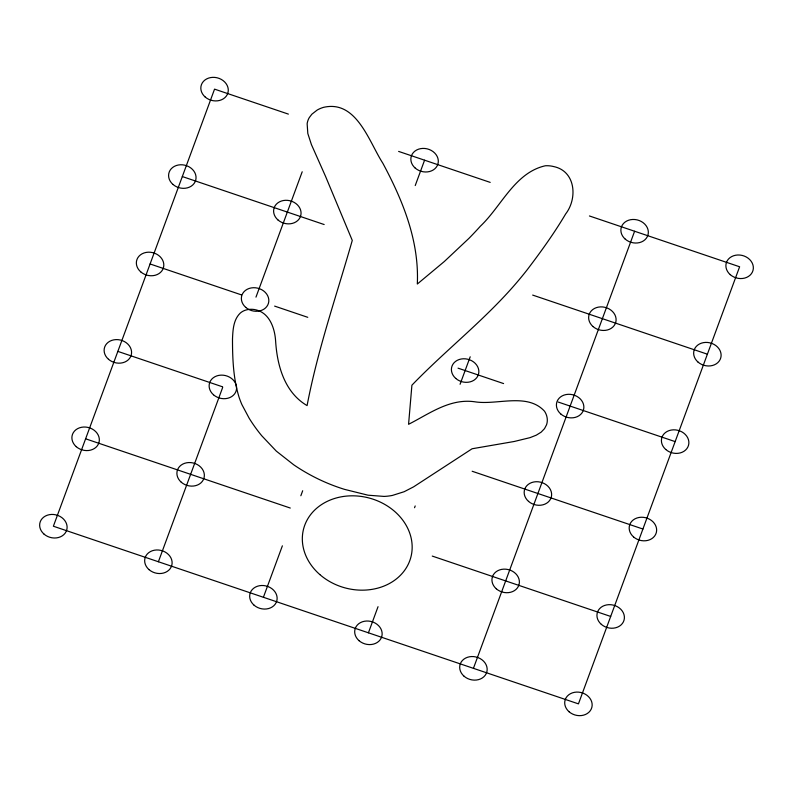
<?xml version="1.0" encoding="UTF-8"?>
<svg xmlns="http://www.w3.org/2000/svg" width="793" height="793" viewBox="0 0 793 793"><rect width="100%" height="100%" fill="white"/><g stroke="black" fill="none" stroke-linecap="round" stroke-linejoin="round"><path stroke-width="1.19" d="M158.392 561.751L222.704 387.361M255.97 297.137L302.202 171.774M263.405 597.278L282.377 545.822M300.844 495.754L302.688 490.748M415.235 185.542L424.582 160.196M368.418 632.804L378.043 606.685M414.541 507.718L415.195 505.944M460.069 384.278L470.199 356.8M473.431 668.34L634.608 231.249M288.384 114.113L214.556 89.133L53.379 526.225L578.444 703.867L739.621 266.775L589.427 215.964M398.631 151.413L490.203 182.39M182.321 176.552L324.159 224.538M532.668 295.085L707.386 354.193M150.085 263.97L241.399 294.867M274.626 306.108L307.763 317.319M458.047 368.16L503.595 383.574M558.213 402.051L675.15 441.612M117.85 351.388L222.585 386.825M472.162 471.26L642.915 529.03M85.614 438.807L290.278 508.045M432.264 556.081L610.679 616.448M232.498 338.998C232.498 358.515 233.241 378.42 239.06 397.184A100.632 84.395 15 0 0 241.905 404.608L249.161 418.228A167.977 140.876 15 0 0 261.73 435.734L276.301 451.108L293.717 464.797A167.283 140.292 15 0 0 318.013 478.893A159.542 133.799 15 0 0 344.578 489.38L368.061 495.199L384.08 496.418A50.593 42.435 15 0 0 392.446 495.417L404.172 491.71L413.579 486.862L472.113 448.759L514.3 441.473L530.051 437.637L536.306 435.159L541.143 432.155L544.513 428.656L546.526 424.82A20.053 16.812 15 0 0 547.249 418.823A20.43 17.129 15 0 0 544.553 411.25C527.176 392.257 496.993 405.53 474.482 401.744C449.651 398.344 429.37 413.728 408.573 424.305L411.904 385.2C446.816 348.95 487.13 318.102 519.435 279.344A492.75 413.252 15 0 0 527.008 270.016C540.747 251.936 554.099 233.469 565.667 213.932C577.651 198.518 575.748 171.189 553.742 166.58A22.898 19.21 15 0 0 545.297 165.777C514.736 172.666 501.463 206.299 480.33 226.253A473.044 396.728 15 0 1 468.921 238.386L444.288 261.541L417.316 284.033C419.328 240.854 402.824 200.47 382.831 163.219C368.953 141.749 356.572 99.64 323.524 107.352A30.53 25.604 15 0 0 317.131 110.088L311.857 114.212L309.25 117.661A23.056 19.339 15 0 0 307.149 123.787L307.813 133.492L311.431 144.623L325.546 176.373L352.27 240.418C336.589 295.283 317.795 349.426 307.079 405.6C284.449 392.317 277.124 365.414 275.607 340.911C274.794 328.53 269.868 313.622 256.536 309.994A17.059 14.304 15 0 0 245.453 310.172A16.594 13.917 15 0 0 240.19 313.166C233.35 319.787 232.894 330.066 232.498 338.998M319.807 574.548A55.48 46.529 15 0 0 410.764 557.598A55.48 46.529 15 0 0 341.159 496.844A55.48 46.529 15 0 0 319.807 574.548M205.199 97.024A13.868 11.627 15 0 0 227.938 92.781A13.868 11.627 15 0 0 210.541 77.595A13.868 11.627 15 0 0 205.199 97.024M415.225 168.086A13.868 11.627 15 0 0 437.964 163.844A13.868 11.627 15 0 0 420.568 148.658A13.868 11.627 15 0 0 415.225 168.086M625.251 239.139A13.868 11.627 15 0 0 647.99 234.897A13.868 11.627 15 0 0 630.584 219.711A13.868 11.627 15 0 0 625.251 239.139M730.264 274.665A13.868 11.627 15 0 0 753.003 270.433A13.868 11.627 15 0 0 735.597 255.237A13.868 11.627 15 0 0 730.264 274.665M172.963 184.442A13.868 11.627 15 0 0 195.702 180.199A13.868 11.627 15 0 0 178.306 165.013A13.868 11.627 15 0 0 172.963 184.442M277.976 219.968A13.868 11.627 15 0 0 300.716 215.736A13.868 11.627 15 0 0 283.319 200.54A13.868 11.627 15 0 0 277.976 219.968M593.015 326.557A13.868 11.627 15 0 0 615.755 322.315A13.868 11.627 15 0 0 598.348 307.129A13.868 11.627 15 0 0 593.015 326.557M698.028 362.084A13.868 11.627 15 0 0 720.768 357.851A13.868 11.627 15 0 0 703.361 342.655A13.868 11.627 15 0 0 698.028 362.084M140.728 271.86A13.868 11.627 15 0 0 163.467 267.618A13.868 11.627 15 0 0 146.071 252.432A13.868 11.627 15 0 0 140.728 271.86M245.741 307.387A13.868 11.627 15 0 0 268.48 303.144A13.868 11.627 15 0 0 251.084 287.958A13.868 11.627 15 0 0 245.741 307.387M455.767 378.439A13.868 11.627 15 0 0 478.506 374.207A13.868 11.627 15 0 0 461.1 359.021A13.868 11.627 15 0 0 455.767 378.439M560.78 413.976A13.868 11.627 15 0 0 583.519 409.733A13.868 11.627 15 0 0 566.113 394.547A13.868 11.627 15 0 0 560.78 413.976M665.783 449.502A13.868 11.627 15 0 0 688.532 445.26A13.868 11.627 15 0 0 671.126 430.074A13.868 11.627 15 0 0 665.783 449.502M108.492 359.279A13.868 11.627 15 0 0 131.232 355.036A13.868 11.627 15 0 0 113.835 339.85A13.868 11.627 15 0 0 108.492 359.279M213.505 394.805A13.868 11.627 15 0 0 236.245 390.562A13.868 11.627 15 0 0 218.848 375.376A13.868 11.627 15 0 0 213.505 394.805M528.544 501.394A13.868 11.627 15 0 0 551.284 497.152A13.868 11.627 15 0 0 533.877 481.966A13.868 11.627 15 0 0 528.544 501.394M633.548 536.92A13.868 11.627 15 0 0 656.297 532.678A13.868 11.627 15 0 0 638.89 517.492A13.868 11.627 15 0 0 633.548 536.92M76.257 446.687A13.868 11.627 15 0 0 98.996 442.454A13.868 11.627 15 0 0 81.6 427.268A13.868 11.627 15 0 0 76.257 446.687M181.27 482.223A13.868 11.627 15 0 0 204.009 477.981A13.868 11.627 15 0 0 186.603 462.795A13.868 11.627 15 0 0 181.27 482.223M496.299 588.803A13.868 11.627 15 0 0 519.048 584.57A13.868 11.627 15 0 0 501.642 569.384A13.868 11.627 15 0 0 496.299 588.803M601.312 624.339A13.868 11.627 15 0 0 624.061 620.096A13.868 11.627 15 0 0 606.655 604.91A13.868 11.627 15 0 0 601.312 624.339M44.021 534.105A13.868 11.627 15 0 0 66.761 529.873A13.868 11.627 15 0 0 49.364 514.677A13.868 11.627 15 0 0 44.021 534.105M149.034 569.642A13.868 11.627 15 0 0 171.774 565.399A13.868 11.627 15 0 0 154.367 550.213A13.868 11.627 15 0 0 149.034 569.642M254.047 605.168A13.868 11.627 15 0 0 276.787 600.925A13.868 11.627 15 0 0 259.38 585.74A13.868 11.627 15 0 0 254.047 605.168M359.06 640.694A13.868 11.627 15 0 0 381.8 636.462A13.868 11.627 15 0 0 364.393 621.266A13.868 11.627 15 0 0 359.06 640.694M464.064 676.221A13.868 11.627 15 0 0 486.813 671.988A13.868 11.627 15 0 0 469.406 656.792A13.868 11.627 15 0 0 464.064 676.221M569.077 711.757A13.868 11.627 15 0 0 591.816 707.515A13.868 11.627 15 0 0 574.419 692.329A13.868 11.627 15 0 0 569.077 711.757"/></g></svg>
